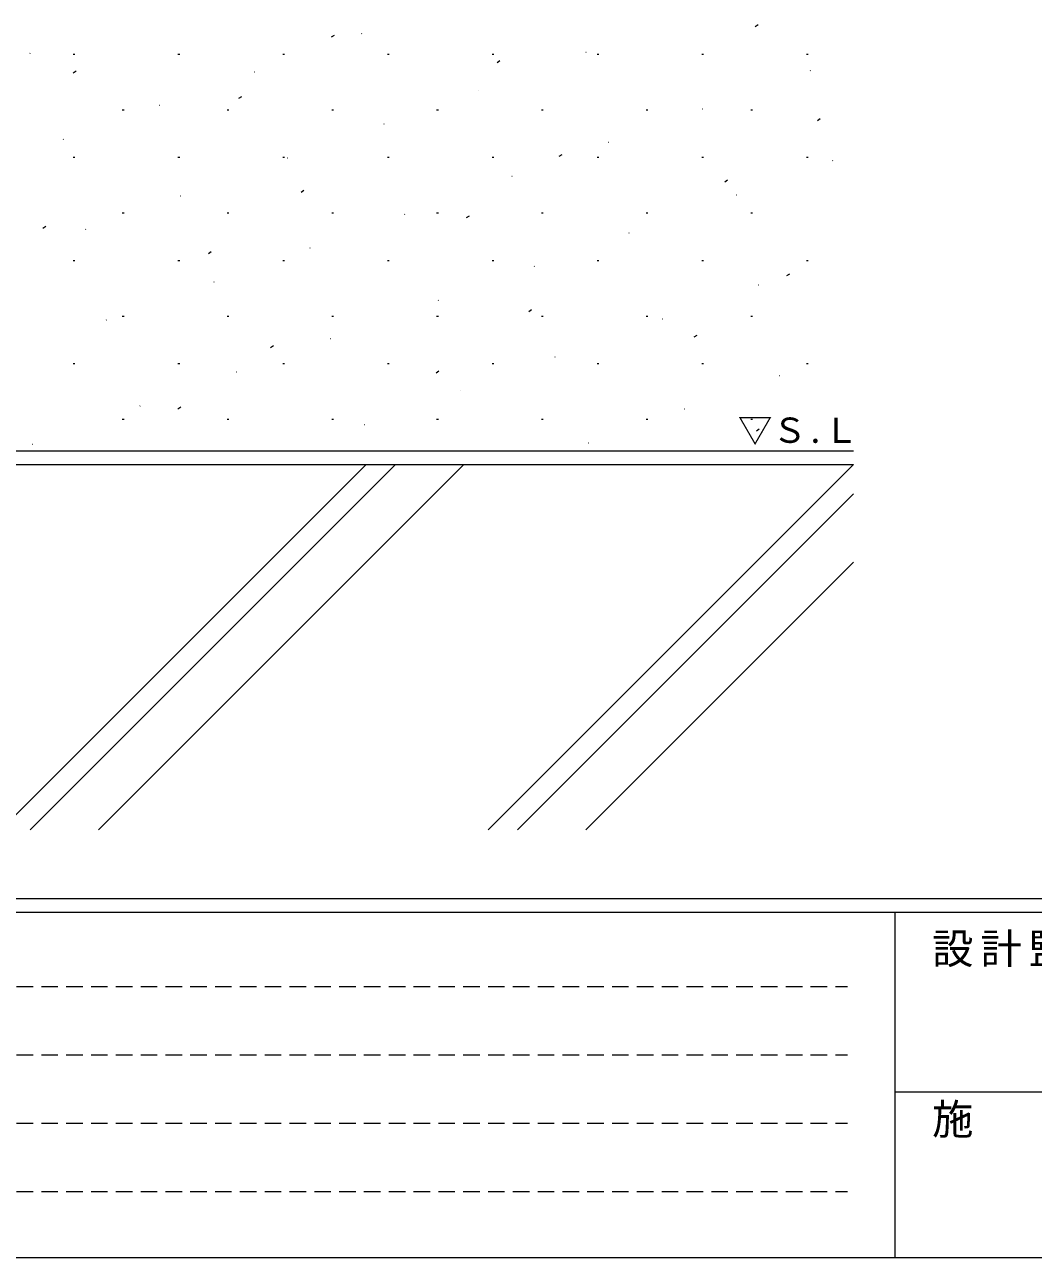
# Model space of a CAD drawing. Units: millimetres, scale not verified. Extents: x -594 to 539, y -420 to 386.
# Drawn here: x -348.3 to -201.9, y -420 to -241.2 of the extents above; entities that cross this region are included whole.
import ezdxf
from ezdxf.enums import TextEntityAlignment as Align

# ---------------------------------------------------------------- set-up
doc = ezdxf.new("R2010")
doc.units = ezdxf.units.MM
doc.header["$LTSCALE"] = 2
doc.linetypes.add('DASHED1', pattern=[1.8, 1.2, -0.6])
for name, color, linetype, lineweight in [('0-1_USER1', 7, 'Continuous', 9), ('0-4_YKK_12', 2, 'Continuous', 9), ('0-5_YSS_K', 3, 'Continuous', 9)]:
    doc.layers.add(name, color=color, linetype=linetype, lineweight=lineweight)
doc.styles.add('ＭＳ ゴシック', font='')
doc.styles.get('ＭＳ ゴシック').set_extended_font_data('MS Gothic')

msp = doc.modelspace()

# ---------------------------------------------------------------- linework, layer by layer
at = {"layer": '0-1_USER1'}
for p, q in [((510, -368), (-590, -368)), ((456, -370), (-590, -370)), ((-222, -370), (-222, -420)), ((-222, -395.999), (-38, -395.999)), ((-590, -420), (456, -420))]:
    msp.add_line(p, q, dxfattribs=at)
at = {"layer": '0-1_USER1', "linetype": 'DASHED1'}
for p, q in [((-583.43, -380.732), (-228.87, -380.732)), ((-583.43, -390.63), (-228.87, -390.63)), ((-583.43, -400.528), (-228.87, -400.528)), ((-583.43, -410.426), (-228.87, -410.426))]:
    msp.add_line(p, q, dxfattribs=at)
at = {"layer": '0-5_YSS_K'}
for p, q in [((-242.269, -241.464), (-241.852, -241.188)), ((-303.742, -242.974), (-303.325, -242.698)), ((-299.386, -242.509), (-299.338, -242.492)), ((-347.533, -245.354), (-347.485, -245.337)), ((-341.218, -245.48), (-340.968, -245.48)), ((-326.018, -245.48), (-325.768, -245.48)), ((-310.818, -245.48), (-310.568, -245.48)), ((-295.618, -245.48), (-295.368, -245.48)), ((-280.418, -245.48), (-280.168, -245.48)), ((-279.728, -246.669), (-279.311, -246.393)), ((-266.839, -245.189), (-266.792, -245.172)), ((-265.218, -245.48), (-264.968, -245.48)), ((-250.018, -245.48), (-249.768, -245.48)), ((-234.818, -245.48), (-234.568, -245.48)), ((-341.201, -248.179), (-340.785, -247.903)), ((-314.986, -248.034), (-314.939, -248.017)), ((-234.293, -247.868), (-234.246, -247.851)), ((-317.188, -251.874), (-316.771, -251.598)), ((-282.44, -250.713), (-282.393, -250.696)), ((-334.093, -253.555), (-333.843, -253.555)), ((-328.702, -252.89), (-328.655, -252.874)), ((-318.893, -253.555), (-318.643, -253.555)), ((-303.693, -253.555), (-303.443, -253.555)), ((-288.493, -253.555), (-288.243, -253.555)), ((-273.293, -253.555), (-273.043, -253.555)), ((-258.093, -253.555), (-257.843, -253.555)), ((-249.894, -253.393), (-249.847, -253.376)), ((-242.893, -253.555), (-242.643, -253.555)), ((-296.155, -255.57), (-296.108, -255.553)), ((-233.244, -255.08), (-232.827, -254.804)), ((-342.653, -257.831), (-342.606, -257.814)), ((-263.609, -258.249), (-263.562, -258.233)), ((-341.218, -260.43), (-340.968, -260.43)), ((-326.018, -260.43), (-325.768, -260.43)), ((-310.818, -260.43), (-310.568, -260.43)), ((-310.107, -260.51), (-310.059, -260.494)), ((-295.618, -260.43), (-295.368, -260.43)), ((-280.418, -260.43), (-280.168, -260.43)), ((-270.704, -260.285), (-270.287, -260.009)), ((-265.218, -260.43), (-264.968, -260.43)), ((-250.018, -260.43), (-249.768, -260.43)), ((-234.818, -260.43), (-234.568, -260.43)), ((-231.063, -260.929), (-231.016, -260.912)), ((-277.56, -263.19), (-277.513, -263.173)), ((-246.691, -263.98), (-246.274, -263.704)), ((-325.707, -266.035), (-325.66, -266.018)), ((-308.164, -265.49), (-307.747, -265.214)), ((-245.014, -265.869), (-244.967, -265.853)), ((-334.093, -268.505), (-333.843, -268.505)), ((-318.893, -268.505), (-318.643, -268.505)), ((-303.693, -268.505), (-303.443, -268.505)), ((-293.161, -268.714), (-293.114, -268.698)), ((-288.493, -268.505), (-288.243, -268.505)), ((-284.151, -269.185), (-283.734, -268.909)), ((-273.293, -268.505), (-273.043, -268.505)), ((-258.093, -268.505), (-257.843, -268.505)), ((-242.893, -268.505), (-242.643, -268.505)), ((-345.624, -270.695), (-345.207, -270.419)), ((-339.423, -270.892), (-339.376, -270.875)), ((-260.615, -271.394), (-260.568, -271.377)), ((-306.876, -273.571), (-306.829, -273.554)), ((-321.61, -274.39), (-321.193, -274.114)), ((-341.218, -275.38), (-340.968, -275.38)), ((-326.018, -275.38), (-325.768, -275.38)), ((-310.818, -275.38), (-310.568, -275.38)), ((-295.618, -275.38), (-295.368, -275.38)), ((-280.418, -275.38), (-280.168, -275.38)), ((-274.33, -276.251), (-274.283, -276.234)), ((-265.218, -275.38), (-264.968, -275.38)), ((-250.018, -275.38), (-249.768, -275.38)), ((-234.818, -275.38), (-234.568, -275.38)), ((-320.828, -278.512), (-320.78, -278.495)), ((-241.784, -278.93), (-241.737, -278.914)), ((-237.667, -277.596), (-237.25, -277.32)), ((-288.281, -281.191), (-288.234, -281.174)), ((-336.428, -284.036), (-336.381, -284.019)), ((-334.093, -283.455), (-333.843, -283.455)), ((-318.893, -283.455), (-318.643, -283.455)), ((-303.693, -283.455), (-303.443, -283.455)), ((-288.493, -283.455), (-288.243, -283.455)), ((-275.126, -282.801), (-274.709, -282.525)), ((-273.293, -283.455), (-273.043, -283.455)), ((-258.093, -283.455), (-257.843, -283.455)), ((-255.735, -283.871), (-255.688, -283.854)), ((-242.893, -283.455), (-242.643, -283.455)), ((-312.586, -288.006), (-312.169, -287.73)), ((-303.882, -286.716), (-303.835, -286.699)), ((-251.113, -286.496), (-250.696, -286.22)), ((-271.336, -289.395), (-271.289, -289.378)), ((-341.218, -290.33), (-340.968, -290.33)), ((-326.018, -290.33), (-325.768, -290.33)), ((-310.818, -290.33), (-310.568, -290.33)), ((-295.618, -290.33), (-295.368, -290.33)), ((-288.573, -291.701), (-288.156, -291.425)), ((-280.418, -290.33), (-280.168, -290.33)), ((-265.218, -290.33), (-264.968, -290.33)), ((-250.018, -290.33), (-249.768, -290.33)), ((-234.818, -290.33), (-234.568, -290.33)), ((-317.598, -291.572), (-317.55, -291.556)), ((-238.79, -292.075), (-238.742, -292.058)), ((-285.051, -294.252), (-285.004, -294.235)), ((-331.549, -296.513), (-331.501, -296.496)), ((-326.032, -296.906), (-325.616, -296.63)), ((-334.093, -298.405), (-333.843, -298.405)), ((-318.893, -298.405), (-318.643, -298.405)), ((-303.693, -298.405), (-303.443, -298.405)), ((-288.493, -298.405), (-288.243, -298.405)), ((-273.293, -298.405), (-273.043, -298.405)), ((-258.093, -298.405), (-257.843, -298.405)), ((-252.505, -296.932), (-252.458, -296.915)), ((-242.893, -298.405), (-242.643, -298.405)), ((-299.002, -299.192), (-298.955, -299.176)), ((-242.089, -300.112), (-241.672, -299.836)), ((-347.149, -302.037), (-347.102, -302.021)), ((-266.456, -301.872), (-266.409, -301.855)), ((-580, -303.005), (-228, -303.005)), ((-580, -305.005), (-228, -305.005)), ((-351.705, -358), (-298.71, -305.005)), ((-347.462, -358), (-294.468, -305.005)), ((-337.563, -358), (-284.568, -305.005)), ((-280.994, -358), (-228, -305.005)), ((-276.752, -358), (-228, -309.248)), ((-266.852, -358), (-228, -319.148))]:
    msp.add_line(p, q, dxfattribs=at)

# ---------------------------------------------------------------- texts
at = {"layer": '0-1_USER1', "char_height": 4.399, "attachment_point": 7, "style": 'ＭＳ ゴシック'}
for s, insert in [('\\T1.17;設計監理', (-216.615, -377.904)), ('\\T1.17;施\u3000\u3000工', (-216.615, -402.649))]:
    msp.add_mtext(s, dxfattribs=dict(at, insert=insert))
at = {"layer": '0-4_YKK_12', "color": 4, "style": 'ＭＳ ゴシック'}
msp.add_text('▽Ｓ.Ｌ', height=3.666, dxfattribs=at).set_placement((-244.789, -302.949), align=Align.BOTTOM_LEFT)

doc.saveas('drawing.dxf')
